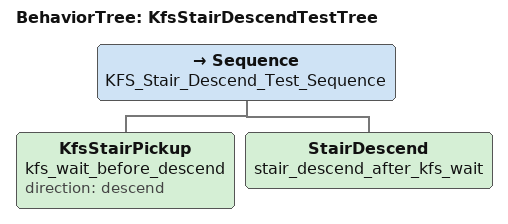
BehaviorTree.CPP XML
<root BTCPP_format="4" main_tree_to_execute="KfsStairDescendTestTree">
  <BehaviorTree ID="KfsStairDescendTestTree">
    <Sequence name="KFS_Stair_Descend_Test_Sequence">
      <KfsStairPickup name="kfs_wait_before_descend" direction="descend"/>
      <StairDescend name="stair_descend_after_kfs_wait"/>
    </Sequence>
  </BehaviorTree>
</root>
